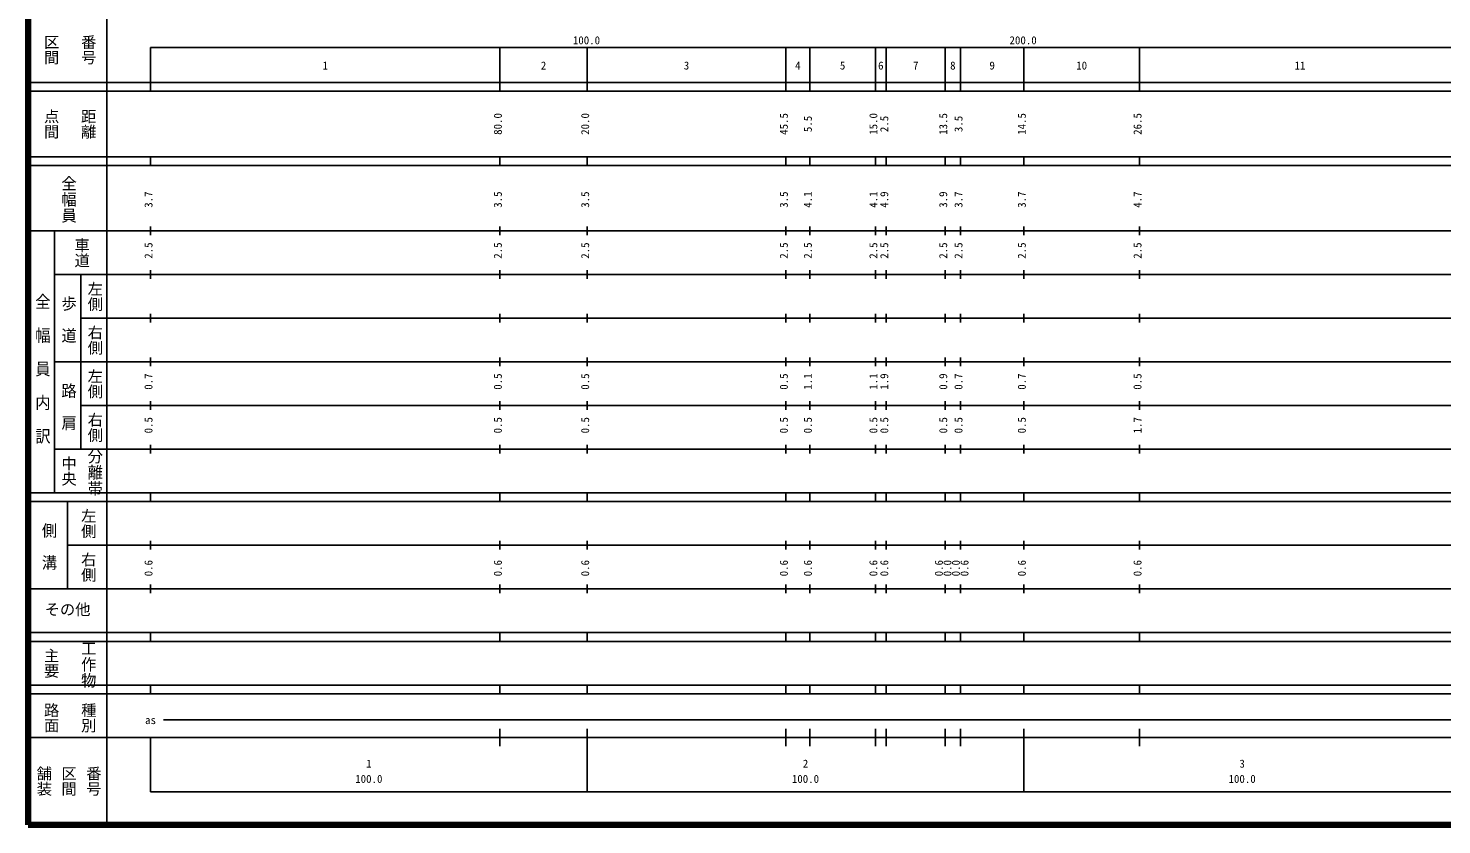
# Model space of a CAD drawing. Units: millimetres on the paper, enlarged 1000 times. Extents: x 40000 to 680000, y 20000 to 380000.
# Drawn here: x 40000 to 363708, y 20000 to 202409 of the extents above; entities that cross this region are included whole.
import ezdxf
from ezdxf.enums import TextEntityAlignment as Align

# ---------------------------------------------------------------- set-up
doc = ezdxf.new("R2010")
doc.units = ezdxf.units.MM
doc.header["$LTSCALE"] = 1000
doc.layers.add('M-TTL', color=2, linetype='Continuous', lineweight=140)
doc.layers.add('M-TTL-BAND', color=7, linetype='Continuous', lineweight=25)
doc.styles.add('@ＭＳ 明朝', font='')
doc.styles.add('ＭＳ ゴシック', font='')
doc.styles.get('@ＭＳ 明朝').set_extended_font_data('@MS Mincho')
doc.styles.get('ＭＳ ゴシック').set_extended_font_data('MS Gothic')

msp = doc.modelspace()

# ---------------------------------------------------------------- linework, layer by layer
at = {"layer": 'M-TTL'}
for p, q in [((40000, 380000), (40000, 20000)), ((40000, 20000), (680000, 20000))]:
    msp.add_line(p, q, dxfattribs=at)
at = {"layer": 'M-TTL-BAND'}
for p, q in [((58000, 370000), (58000, 20000)), ((68000, 198000), (579000, 198000)), ((68000, 198000), (68000, 188000)), ((148000, 188000), (148000, 198000)), ((168000, 188000), (168000, 198000)), ((213500, 188000), (213500, 198000)), ((219000, 188000), (219000, 198000)), ((234000, 188000), (234000, 198000)), ((236500, 188000), (236500, 198000)), ((250000, 188000), (250000, 198000)), ((253500, 188000), (253500, 198000)), ((268000, 188000), (268000, 198000)), ((294500, 188000), (294500, 198000)), ((40000, 190000), (579000, 190000)), ((40000, 188000), (579000, 188000)), ((40000, 173000), (579000, 173000)), ((68000, 171000), (68000, 173000)), ((148000, 171000), (148000, 173000)), ((168000, 171000), (168000, 173000)), ((213500, 171000), (213500, 173000)), ((219000, 171000), (219000, 173000)), ((234000, 171000), (234000, 173000)), ((236500, 171000), (236500, 173000)), ((250000, 171000), (250000, 173000)), ((253500, 171000), (253500, 173000)), ((268000, 171000), (268000, 173000)), ((294500, 171000), (294500, 173000)), ((40000, 171000), (579000, 171000)), ((40000, 156000), (579000, 156000)), ((46000, 96000), (46000, 156000)), ((68000, 155000), (68000, 157000)), ((148000, 155000), (148000, 157000)), ((168000, 155000), (168000, 157000)), ((213500, 155000), (213500, 157000)), ((219000, 155000), (219000, 157000)), ((234000, 155000), (234000, 157000)), ((236500, 155000), (236500, 157000)), ((250000, 155000), (250000, 157000)), ((253500, 155000), (253500, 157000)), ((268000, 155000), (268000, 157000)), ((294500, 155000), (294500, 157000)), ((46000, 146000), (579000, 146000)), ((52000, 146000), (52000, 106000)), ((68000, 145000), (68000, 147000)), ((148000, 145000), (148000, 147000)), ((168000, 145000), (168000, 147000)), ((213500, 145000), (213500, 147000)), ((219000, 145000), (219000, 147000)), ((234000, 145000), (234000, 147000)), ((236500, 145000), (236500, 147000)), ((250000, 145000), (250000, 147000)), ((253500, 145000), (253500, 147000)), ((268000, 145000), (268000, 147000)), ((294500, 145000), (294500, 147000)), ((52000, 136000), (579000, 136000)), ((68000, 135000), (68000, 137000)), ((148000, 135000), (148000, 137000)), ((168000, 135000), (168000, 137000)), ((213500, 135000), (213500, 137000)), ((219000, 135000), (219000, 137000)), ((234000, 135000), (234000, 137000)), ((236500, 135000), (236500, 137000)), ((250000, 135000), (250000, 137000)), ((253500, 135000), (253500, 137000)), ((268000, 135000), (268000, 137000)), ((294500, 135000), (294500, 137000)), ((68000, 125000), (68000, 127000)), ((148000, 125000), (148000, 127000)), ((168000, 125000), (168000, 127000)), ((213500, 125000), (213500, 127000)), ((219000, 125000), (219000, 127000)), ((234000, 125000), (234000, 127000)), ((236500, 125000), (236500, 127000)), ((250000, 125000), (250000, 127000)), ((253500, 125000), (253500, 127000)), ((268000, 125000), (268000, 127000)), ((294500, 125000), (294500, 127000)), ((46000, 126000), (579000, 126000)), ((68000, 115000), (68000, 117000)), ((148000, 115000), (148000, 117000)), ((168000, 115000), (168000, 117000)), ((213500, 115000), (213500, 117000)), ((219000, 115000), (219000, 117000)), ((234000, 115000), (234000, 117000)), ((236500, 115000), (236500, 117000)), ((250000, 115000), (250000, 117000)), ((253500, 115000), (253500, 117000)), ((268000, 115000), (268000, 117000)), ((294500, 115000), (294500, 117000)), ((52000, 116000), (579000, 116000)), ((68000, 105000), (68000, 107000)), ((148000, 105000), (148000, 107000)), ((168000, 105000), (168000, 107000)), ((213500, 105000), (213500, 107000)), ((219000, 105000), (219000, 107000)), ((234000, 105000), (234000, 107000)), ((236500, 105000), (236500, 107000)), ((250000, 105000), (250000, 107000)), ((253500, 105000), (253500, 107000)), ((268000, 105000), (268000, 107000)), ((294500, 105000), (294500, 107000)), ((46000, 106000), (579000, 106000)), ((40000, 96000), (579000, 96000)), ((40000, 94000), (579000, 94000)), ((49000, 94000), (49000, 74000)), ((68000, 94000), (68000, 96000)), ((148000, 94000), (148000, 96000)), ((168000, 94000), (168000, 96000)), ((213500, 94000), (213500, 96000)), ((219000, 94000), (219000, 96000)), ((234000, 94000), (234000, 96000)), ((236500, 94000), (236500, 96000)), ((250000, 94000), (250000, 96000)), ((253500, 94000), (253500, 96000)), ((268000, 94000), (268000, 96000)), ((294500, 94000), (294500, 96000)), ((68000, 83000), (68000, 85000)), ((148000, 83000), (148000, 85000)), ((168000, 83000), (168000, 85000)), ((213500, 83000), (213500, 85000)), ((219000, 83000), (219000, 85000)), ((234000, 83000), (234000, 85000)), ((236500, 83000), (236500, 85000)), ((250000, 83000), (250000, 85000)), ((253500, 83000), (253500, 85000)), ((268000, 83000), (268000, 85000)), ((294500, 83000), (294500, 85000)), ((49000, 84000), (579000, 84000)), ((68000, 73000), (68000, 75000)), ((148000, 73000), (148000, 75000)), ((168000, 73000), (168000, 75000)), ((213500, 73000), (213500, 75000)), ((219000, 73000), (219000, 75000)), ((234000, 73000), (234000, 75000)), ((236500, 73000), (236500, 75000)), ((250000, 73000), (250000, 75000)), ((253500, 73000), (253500, 75000)), ((268000, 73000), (268000, 75000)), ((294500, 73000), (294500, 75000)), ((40000, 74000), (579000, 74000)), ((40000, 64000), (579000, 64000)), ((40000, 62000), (579000, 62000)), ((68000, 62000), (68000, 64000)), ((148000, 62000), (148000, 64000)), ((168000, 62000), (168000, 64000)), ((213500, 62000), (213500, 64000)), ((219000, 62000), (219000, 64000)), ((234000, 62000), (234000, 64000)), ((236500, 62000), (236500, 64000)), ((250000, 62000), (250000, 64000)), ((253500, 62000), (253500, 64000)), ((268000, 62000), (268000, 64000)), ((294500, 62000), (294500, 64000)), ((40000, 52000), (579000, 52000)), ((68000, 50000), (68000, 52000)), ((148000, 50000), (148000, 52000)), ((168000, 50000), (168000, 52000)), ((213500, 50000), (213500, 52000)), ((219000, 50000), (219000, 52000)), ((234000, 50000), (234000, 52000)), ((236500, 50000), (236500, 52000)), ((250000, 50000), (250000, 52000)), ((253500, 50000), (253500, 52000)), ((268000, 50000), (268000, 52000)), ((294500, 50000), (294500, 52000)), ((40000, 50000), (579000, 50000)), ((71000, 44000), (565000, 44000)), ((40000, 40000), (579000, 40000)), ((68000, 40000), (68000, 27500)), ((148000, 38000), (148000, 42000)), ((168000, 27500), (168000, 42000)), ((213500, 38000), (213500, 42000)), ((219000, 38000), (219000, 42000)), ((234000, 38000), (234000, 42000)), ((236500, 38000), (236500, 42000)), ((250000, 38000), (250000, 42000)), ((253500, 38000), (253500, 42000)), ((268000, 27500), (268000, 42000)), ((294500, 38000), (294500, 42000)), ((68000, 27500), (579000, 27500))]:
    msp.add_line(p, q, dxfattribs=at)

# ---------------------------------------------------------------- texts
for s, height, rotation, style, p in [('番号', 2566, 270, '@ＭＳ 明朝', (51750, 201000)), ('区間', 2566, 270, '@ＭＳ 明朝', (43250, 201000)), ('点間', 2566, 270, '@ＭＳ 明朝', (43250, 184000)), ('距離', 2566, 270, '@ＭＳ 明朝', (51750, 184000)), ('80.0', 1833, 90, 'ＭＳ ゴシック', (149000, 178000)), ('20.0', 1833, 90, 'ＭＳ ゴシック', (169000, 178000)), ('45.5', 1833, 90, 'ＭＳ ゴシック', (214500, 178000)), ('5.5', 1833, 90, 'ＭＳ ゴシック', (220000, 178625)), ('15.0', 1833, 90, 'ＭＳ ゴシック', (235000, 178000)), ('2.5', 1833, 90, 'ＭＳ ゴシック', (237500, 178625)), ('13.5', 1833, 90, 'ＭＳ ゴシック', (251000, 178000)), ('3.5', 1833, 90, 'ＭＳ ゴシック', (254500, 178625)), ('14.5', 1833, 90, 'ＭＳ ゴシック', (269000, 178000)), ('26.5', 1833, 90, 'ＭＳ ゴシック', (295500, 178000)), ('3.7', 1833, 90, 'ＭＳ ゴシック', (69000, 161299)), ('3.5', 1833, 90, 'ＭＳ ゴシック', (149000, 161299)), ('3.5', 1833, 90, 'ＭＳ ゴシック', (169000, 161299)), ('3.5', 1833, 90, 'ＭＳ ゴシック', (214500, 161299)), ('4.1', 1833, 90, 'ＭＳ ゴシック', (220000, 161299)), ('4.1', 1833, 90, 'ＭＳ ゴシック', (235000, 161299)), ('4.9', 1833, 90, 'ＭＳ ゴシック', (237500, 161299)), ('3.9', 1833, 90, 'ＭＳ ゴシック', (251000, 161299)), ('3.7', 1833, 90, 'ＭＳ ゴシック', (254500, 161299)), ('3.7', 1833, 90, 'ＭＳ ゴシック', (269000, 161299)), ('4.7', 1833, 90, 'ＭＳ ゴシック', (295500, 161299)), ('車道', 2566, 270, '@ＭＳ 明朝', (50250, 154500)), ('2.5', 1833, 90, 'ＭＳ ゴシック', (69000, 149625)), ('2.5', 1833, 90, 'ＭＳ ゴシック', (149000, 149625)), ('2.5', 1833, 90, 'ＭＳ ゴシック', (169000, 149625)), ('2.5', 1833, 90, 'ＭＳ ゴシック', (214500, 149625)), ('2.5', 1833, 90, 'ＭＳ ゴシック', (220000, 149625)), ('2.5', 1833, 90, 'ＭＳ ゴシック', (235000, 149625)), ('2.5', 1833, 90, 'ＭＳ ゴシック', (237500, 149625)), ('2.5', 1833, 90, 'ＭＳ ゴシック', (251000, 149625)), ('2.5', 1833, 90, 'ＭＳ ゴシック', (254500, 149625)), ('2.5', 1833, 90, 'ＭＳ ゴシック', (269000, 149625)), ('2.5', 1833, 90, 'ＭＳ ゴシック', (295500, 149625)), ('左側', 2566, 270, '@ＭＳ 明朝', (53250, 144500)), ('右側', 2566, 270, '@ＭＳ 明朝', (53250, 134500)), ('左側', 2566, 270, '@ＭＳ 明朝', (53250, 124500)), ('0.7', 1833, 90, 'ＭＳ ゴシック', (69000, 119625)), ('0.5', 1833, 90, 'ＭＳ ゴシック', (149000, 119625)), ('0.5', 1833, 90, 'ＭＳ ゴシック', (169000, 119625)), ('0.5', 1833, 90, 'ＭＳ ゴシック', (214500, 119625)), ('1.1', 1833, 90, 'ＭＳ ゴシック', (220000, 119625)), ('1.1', 1833, 90, 'ＭＳ ゴシック', (235000, 119625)), ('1.9', 1833, 90, 'ＭＳ ゴシック', (237500, 119625)), ('0.9', 1833, 90, 'ＭＳ ゴシック', (251000, 119625)), ('0.7', 1833, 90, 'ＭＳ ゴシック', (254500, 119625)), ('0.7', 1833, 90, 'ＭＳ ゴシック', (269000, 119625)), ('0.5', 1833, 90, 'ＭＳ ゴシック', (295500, 119625)), ('右側', 2566, 270, '@ＭＳ 明朝', (53250, 114500)), ('0.5', 1833, 90, 'ＭＳ ゴシック', (69000, 109625)), ('0.5', 1833, 90, 'ＭＳ ゴシック', (149000, 109625)), ('0.5', 1833, 90, 'ＭＳ ゴシック', (169000, 109625)), ('0.5', 1833, 90, 'ＭＳ ゴシック', (214500, 109625)), ('0.5', 1833, 90, 'ＭＳ ゴシック', (220000, 109625)), ('0.5', 1833, 90, 'ＭＳ ゴシック', (235000, 109625)), ('0.5', 1833, 90, 'ＭＳ ゴシック', (237500, 109625)), ('0.5', 1833, 90, 'ＭＳ ゴシック', (251000, 109625)), ('0.5', 1833, 90, 'ＭＳ ゴシック', (254500, 109625)), ('0.5', 1833, 90, 'ＭＳ ゴシック', (269000, 109625)), ('1.7', 1833, 90, 'ＭＳ ゴシック', (295500, 109625)), ('中央', 2566, 270, '@ＭＳ 明朝', (47250, 104500)), ('左側', 2566, 270, '@ＭＳ 明朝', (51750, 92500)), ('右側', 2566, 270, '@ＭＳ 明朝', (51750, 82500)), ('0.6', 1833, 90, 'ＭＳ ゴシック', (69000, 76889)), ('0.6', 1833, 90, 'ＭＳ ゴシック', (149000, 76889)), ('0.6', 1833, 90, 'ＭＳ ゴシック', (169000, 76889)), ('0.6', 1833, 90, 'ＭＳ ゴシック', (214500, 76889)), ('0.6', 1833, 90, 'ＭＳ ゴシック', (220000, 76889)), ('0.6', 1833, 90, 'ＭＳ ゴシック', (235000, 76889)), ('0.6', 1833, 90, 'ＭＳ ゴシック', (237500, 76889)), ('0.6', 1833, 90, 'ＭＳ ゴシック', (250000, 76889)), ('0.0', 1833, 90, 'ＭＳ ゴシック', (251970, 76889)), ('0.0', 1833, 90, 'ＭＳ ゴシック', (253900, 76889)), ('0.6', 1833, 90, 'ＭＳ ゴシック', (255870, 76889)), ('0.6', 1833, 90, 'ＭＳ ゴシック', (269000, 76889)), ('0.6', 1833, 90, 'ＭＳ ゴシック', (295500, 76889)), ('主要', 2566, 270, '@ＭＳ 明朝', (43250, 60500)), ('路面', 2566, 270, '@ＭＳ 明朝', (43250, 48000)), ('種別', 2566, 270, '@ＭＳ 明朝', (51750, 48000)), ('舗装', 2566, 270, '@ＭＳ 明朝', (41583, 33500)), ('区間', 2566, 270, '@ＭＳ 明朝', (47250, 33500)), ('番号', 2566, 270, '@ＭＳ 明朝', (52917, 33500))]:
    msp.add_text(s, height=height, rotation=rotation, dxfattribs=dict(at, style=style)).set_placement(p, align=Align.BOTTOM_LEFT)
at = {"layer": 'M-TTL-BAND', "style": 'ＭＳ ゴシック'}
for s, height, p in [('100.0', 1833, (164719, 198195)), ('200.0', 1833, (264719, 198195)), ('1', 1833, (107375, 192405)), ('2', 1833, (157375, 192405)), ('3', 1833, (190125, 192405)), ('4', 1833, (215625, 192405)), ('5', 1833, (225875, 192405)), ('6', 1833, (234625, 192405)), ('7', 1833, (242625, 192405)), ('8', 1833, (251125, 192405)), ('9', 1833, (260125, 192405)), ('10', 1833, (280000, 192405)), ('11', 1833, (330000, 192405)), ('その他', 2566, (43750, 67250)), ('as', 1833, (66750, 42500)), ('1', 1833, (117375, 32523)), ('2', 1833, (217375, 32523)), ('3', 1833, (317375, 32523)), ('100.0', 1833, (114875, 29033)), ('100.0', 1833, (214875, 29033)), ('100.0', 1833, (314875, 29033))]:
    msp.add_text(s, height=height, dxfattribs=at).set_placement(p, align=Align.BOTTOM_LEFT)
at = {"layer": 'M-TTL-BAND', "style": '@ＭＳ 明朝'}
for s, width, p in [('全幅員', 1.05, (47250, 168750)), ('全\u3000幅\u3000員\u3000内\u3000訳', 1.1, (41250, 141750)), ('歩\u3000道', 1.05, (47250, 141250)), ('路\u3000肩', 1.05, (47250, 121250)), ('分離帯', 1.05, (53250, 106250)), ('側\u3000溝', 1.05, (42750, 89250)), ('工作物', 1.05, (51750, 62250))]:
    msp.add_text(s, height=2566, rotation=270, dxfattribs=dict(at, width=width)).set_placement(p, align=Align.BOTTOM_LEFT)

doc.saveas('drawing.dxf')
